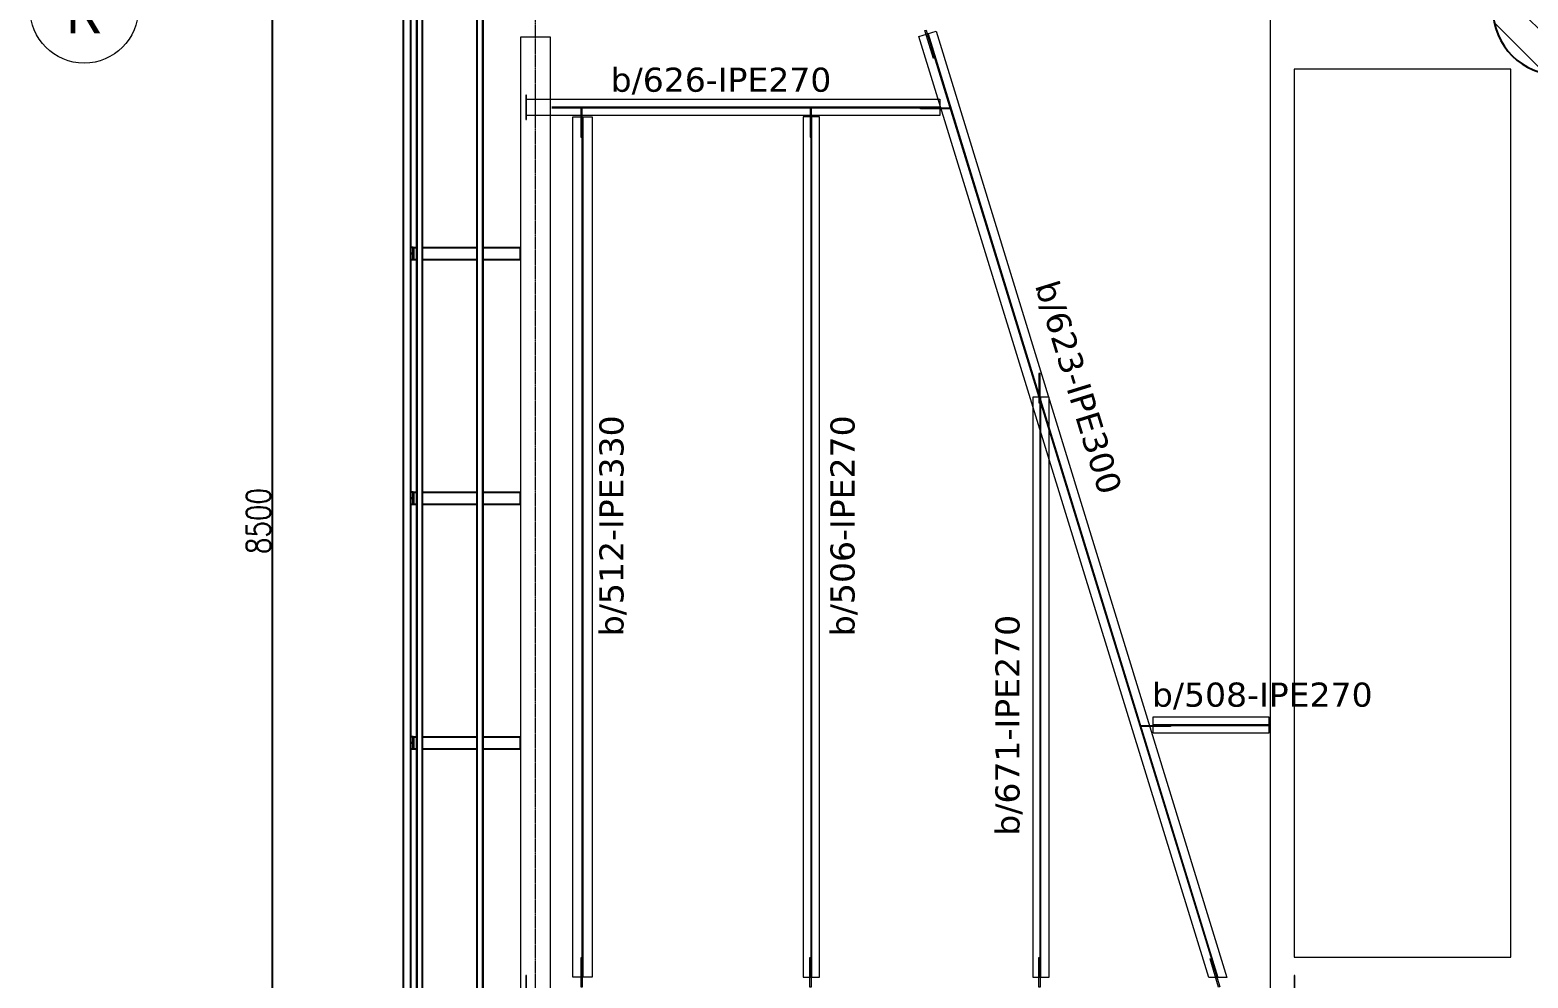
# Model space of a CAD drawing. Header units: millimetres. Extents: x -900 to 75388, y -21218 to 30031.
# Drawn here: x -900 to 11539, y 17458 to 25325 of the extents above; entities that cross this region are included whole.
import ezdxf

# ---------------------------------------------------------------- set-up
doc = ezdxf.new("R2010")
doc.units = ezdxf.units.MM
doc.linetypes.add('Grid Line', pattern=[3.33375, 1.905, -0.47625, 0.47625, -0.47625])
for name, color, linetype, lineweight in [('0-1', 7, 'Continuous', 5), ('A_ALMA', 255, 'Continuous', 5), ('E_B_PLACA-1', 10, 'Continuous', 25), ('E_B_PLACA-2', 254, 'Continuous', 25), ('E_COLUMNAS', 1, 'Continuous', 18), ('E_COLUMNAS-3', 1, 'Continuous', 35), ('E_COLUMNAS-4', 1, 'Continuous', 25), ('E_EJES', 8, 'Continuous', 9), ('E_EJES-1', 8, 'Grid Line', 9), ('E_TEXTO', 3, 'Continuous', 9), ('E_VIGAS', 5, 'Continuous', 9), ('E_VIGAS-1', 5, 'Continuous', 25), ('E_VIGAS-2', 10, 'Continuous', 25), ('P-PLATINA', 6, 'Continuous', 15), ('VIGAS_HCB', 253, 'Continuous', 15)]:
    doc.layers.add(name, color=color, linetype=linetype, lineweight=lineweight)
doc.layers.add('COTAS', color=8, linetype='Continuous')
doc.styles.add('CNI_COTAS', font='romans.shx', dxfattribs={"width": 0.8})
doc.styles.add('Swis721 LtCn BT', font='swisscl.ttf', dxfattribs={"height": 0.42})
doc.styles.add('VERDANA', font='verdana.ttf')
doc.dimstyles.new('1.5', dxfattribs={"dimscale": 0, "dimtxt": 200, "dimasz": 120, "dimexe": 4, "dimexo": 4, "dimgap": 15, "dimtad": 1, "dimdec": 0, "dimzin": 4, "dimdsep": 46, "dimtxsty": 'CNI_COTAS', "dimblk": 'OBLIQUE', "dimcen": -0.09, "dimclrd": 256, "dimclrt": 3, "dimadec": 0, "dimazin": 0, "dimtfac": 1, "dimtdec": 0, "dimtmove": 2, "dimatfit": 0, "dimldrblk": 'OBLIQUE', "dimfxl": 0.05, "dimtolj": 1, "dimtzin": 0, "dimarcsym": 0})

# ---------------------------------------------------------------- blocks, each defined once
blk = doc.blocks.new('EST_SFM_VIGA-METALICA-SECCION-C - EST_SFM_VIGA-METALICA-UPN160-1602621-_58_00m_N_E_-NIVEL-15 DOC')
at = {"layer": 'E_VIGAS-1'}
for p, q in [((14.466, 0.047), (-14.455, 0.047)), ((-14.46, -0.018), (14.471, -0.018))]:
    blk.add_line(p, q, dxfattribs=at)
blk = doc.blocks.new('EST_SFM_VIGA-METALICA-SECCION-C - EST_SFM_VIGA-METALICA-UPN100-1529610-_58_00m_N_E_-NIVEL-15 DOC')
at = {"layer": 'E_VIGAS-2'}
for p, q in [((14.393, 0.032), (-14.441, 0.032)), ((-14.442, -0.018), (14.393, -0.018))]:
    blk.add_line(p, q, dxfattribs=at)
blk = doc.blocks.new('EST_SFM_VIGA-METALICA-SECCION-C - EST_SFM_VIGA-METALICA-UPN100-1529678-_58_00m_N_E_-NIVEL-15 DOC')
at = {"layer": 'E_VIGAS-2'}
for p, q in [((13.374, 0.018), (-13.422, 0.018)), ((-13.504, -0.032), (13.456, -0.032))]:
    blk.add_line(p, q, dxfattribs=at)
blk = doc.blocks.new('DCTIB_CNI_EST_MOD-1A-FAC_0001_rvt-1-_58_00m_N_E_-NIVEL-15 DOC')
at = {"layer": 'E_B_PLACA-1'}
for p, q in [((-75.147, 138.995), (-75.147, 167.83)), ((-74.597, 166.81), (-74.597, 140.014))]:
    blk.add_line(p, q, dxfattribs=at)
at = {"layer": 'E_B_PLACA-2'}
for p, q in [((-75.147, 167.83), (-75.147, 138.995)), ((-74.597, 140.014), (-74.597, 166.81))]:
    blk.add_line(p, q, dxfattribs=at)
at = {"layer": 'E_VIGAS-1'}
for p, q in [((-75.177, 164.182), (-75.195, 164.182)), ((-75.195, 164.135), (-75.181, 164.135)), ((-75.181, 164.13), (-75.195, 164.13)), ((-75.195, 164.082), (-75.177, 164.082)), ((-75.181, 164.135), (-75.176, 164.135)), ((-75.181, 164.135), (-75.176, 164.135)), ((-75.177, 164.135), (-75.181, 164.135)), ((-75.176, 164.13), (-75.181, 164.13)), ((-75.181, 164.13), (-75.177, 164.13)), ((-75.176, 164.13), (-75.181, 164.13)), ((-75.177, 164.145), (-75.177, 164.182)), ((-75.177, 164.182), (-75.175, 164.182)), ((-75.177, 164.082), (-75.177, 164.12)), ((-75.175, 164.082), (-75.177, 164.082)), ((-75.175, 164.082), (-75.175, 164.182)), ((-75.175, 164.182), (-75.147, 164.182)), ((-75.175, 164.182), (-75.175, 164.082)), ((-75.175, 164.082), (-75.147, 164.082)), ((-75.097, 164.182), (-74.647, 164.182)), ((-75.097, 164.082), (-74.647, 164.082)), ((-74.597, 164.182), (-74.287, 164.182)), ((-74.597, 164.082), (-74.287, 164.082)), ((-74.287, 164.182), (-74.287, 164.082)), ((-75.177, 162.152), (-75.195, 162.152)), ((-75.195, 162.105), (-75.181, 162.105)), ((-75.181, 162.1), (-75.195, 162.1)), ((-75.181, 162.105), (-75.176, 162.105)), ((-75.181, 162.105), (-75.176, 162.105)), ((-75.177, 162.105), (-75.181, 162.105)), ((-75.176, 162.1), (-75.181, 162.1)), ((-75.181, 162.1), (-75.177, 162.1)), ((-75.176, 162.1), (-75.181, 162.1)), ((-75.177, 162.115), (-75.177, 162.152)), ((-75.177, 162.152), (-75.175, 162.152)), ((-75.177, 162.052), (-75.177, 162.09)), ((-75.175, 162.052), (-75.175, 162.152)), ((-75.175, 162.152), (-75.147, 162.152)), ((-75.175, 162.152), (-75.175, 162.052)), ((-75.097, 162.152), (-74.647, 162.152)), ((-74.597, 162.152), (-74.287, 162.152)), ((-74.287, 162.152), (-74.287, 162.052)), ((-75.195, 162.052), (-75.177, 162.052)), ((-75.175, 162.052), (-75.177, 162.052)), ((-75.175, 162.052), (-75.147, 162.052)), ((-75.097, 162.052), (-74.647, 162.052)), ((-74.597, 162.052), (-74.287, 162.052)), ((-75.177, 160.123), (-75.195, 160.123)), ((-75.177, 160.085), (-75.177, 160.123)), ((-75.177, 160.123), (-75.175, 160.123)), ((-75.175, 160.023), (-75.175, 160.123)), ((-75.175, 160.123), (-75.147, 160.123)), ((-75.175, 160.123), (-75.175, 160.023)), ((-75.097, 160.123), (-74.647, 160.123)), ((-74.597, 160.123), (-74.287, 160.123)), ((-74.287, 160.123), (-74.287, 160.023)), ((-75.195, 160.075), (-75.181, 160.075)), ((-75.181, 160.07), (-75.195, 160.07)), ((-75.195, 160.023), (-75.177, 160.023)), ((-75.181, 160.075), (-75.176, 160.075)), ((-75.181, 160.075), (-75.176, 160.075)), ((-75.177, 160.075), (-75.181, 160.075)), ((-75.176, 160.07), (-75.181, 160.07)), ((-75.181, 160.07), (-75.177, 160.07)), ((-75.176, 160.07), (-75.181, 160.07)), ((-75.177, 160.023), (-75.177, 160.06)), ((-75.175, 160.023), (-75.177, 160.023)), ((-75.175, 160.023), (-75.147, 160.023)), ((-75.097, 160.023), (-74.647, 160.023)), ((-74.597, 160.023), (-74.287, 160.023))]:
    blk.add_line(p, q, dxfattribs=at)
for points, knots in [([(-75.181, 164.135), (-75.181, 164.135), (-75.18, 164.135), (-75.179, 164.136), (-75.178, 164.137), (-75.177, 164.138), (-75.177, 164.14), (-75.177, 164.141), (-75.177, 164.142), (-75.177, 164.144), (-75.177, 164.145)], [0, 0, 0, 0, 0.142857, 0.285714, 0.428571, 0.571429, 0.678571, 0.732143, 0.785714, 1, 1, 1, 1]), ([(-75.177, 164.12), (-75.177, 164.121), (-75.177, 164.122), (-75.177, 164.124), (-75.177, 164.126), (-75.178, 164.128), (-75.179, 164.129), (-75.181, 164.13), (-75.181, 164.13)], [0, 0, 0, 0, 0.142857, 0.285714, 0.428571, 0.571429, 0.785714, 1, 1, 1, 1]), ([(-75.181, 162.105), (-75.181, 162.105), (-75.18, 162.105), (-75.179, 162.106), (-75.178, 162.107), (-75.177, 162.108), (-75.177, 162.11), (-75.177, 162.111), (-75.177, 162.112), (-75.177, 162.114), (-75.177, 162.115)], [0, 0, 0, 0, 0.142857, 0.285714, 0.428571, 0.571429, 0.678571, 0.732143, 0.785714, 1, 1, 1, 1]), ([(-75.177, 162.09), (-75.177, 162.091), (-75.177, 162.092), (-75.177, 162.094), (-75.177, 162.096), (-75.178, 162.098), (-75.179, 162.099), (-75.181, 162.1), (-75.181, 162.1)], [0, 0, 0, 0, 0.142857, 0.285714, 0.428571, 0.571429, 0.785714, 1, 1, 1, 1]), ([(-75.181, 160.075), (-75.181, 160.075), (-75.18, 160.075), (-75.179, 160.076), (-75.178, 160.077), (-75.177, 160.079), (-75.177, 160.08), (-75.177, 160.081), (-75.177, 160.082), (-75.177, 160.084), (-75.177, 160.085)], [0, 0, 0, 0, 0.142857, 0.285714, 0.428571, 0.571429, 0.678571, 0.732143, 0.785714, 1, 1, 1, 1]), ([(-75.177, 160.06), (-75.177, 160.061), (-75.177, 160.062), (-75.177, 160.064), (-75.177, 160.066), (-75.178, 160.068), (-75.179, 160.069), (-75.181, 160.07), (-75.181, 160.07)], [0, 0, 0, 0, 0.142857, 0.285714, 0.428571, 0.571429, 0.785714, 1, 1, 1, 1])]:
    blk.add_open_spline(points, degree=3, knots=knots, dxfattribs=at)
for name, p, rotation in [('EST_SFM_VIGA-METALICA-SECCION-C - EST_SFM_VIGA-METALICA-UPN160-1602621-_58_00m_N_E_-NIVEL-15 DOC', (-75.242, 153.418), 270), ('EST_SFM_VIGA-METALICA-SECCION-C - EST_SFM_VIGA-METALICA-UPN100-1529610-_58_00m_N_E_-NIVEL-15 DOC', (-75.13, 153.388), 269.9999999999999), ('EST_SFM_VIGA-METALICA-SECCION-C - EST_SFM_VIGA-METALICA-UPN100-1529678-_58_00m_N_E_-NIVEL-15 DOC', (-74.615, 153.388), 270.0000000000001)]:
    blk.add_blockref(name, p, dxfattribs=dict(at, rotation=rotation))
blk = doc.blocks.new('EST_SCM_COLUMNA-SECCION-CIRCULAR - EST_SCM_COLUMNA-CONCRETO-CIRCULAR_Ø_110cm-1246219-_58_00m_N_E_-NIVEL-15 DOC')
at = {"layer": 'E_COLUMNAS'}
h = blk.add_hatch(dxfattribs=at)
h.set_pattern_fill('FP_15', color=256, style=0, pattern_type=2)
h.set_pattern_definition([(135, (65.662, -166.162), (-0.15909903, -0.15909903), [])])
h.paths.add_polyline_path([(0.041, -0.548), (0.122, -0.536), (0.201, -0.512), (0.275, -0.476), (0.343, -0.43), (0.403, -0.374), (0.454, -0.31), (0.496, -0.239), (0.526, -0.162), (0.544, -0.082), (0.55, 0), (0.544, 0.082), (0.526, 0.162), (0.492, 0.245), (0.454, 0.31), (0.402, 0.375), (0.343, 0.43), (0.275, 0.476), (0.201, 0.512), (0.122, 0.536), (0.041, 0.548), (-0.041, 0.548), (-0.122, 0.536), (-0.201, 0.512), (-0.275, 0.476), (-0.343, 0.43), (-0.403, 0.374), (-0.454, 0.31), (-0.496, 0.239), (-0.526, 0.162), (-0.544, 0.082), (-0.55, 0), (-0.544, -0.082), (-0.526, -0.162), (-0.496, -0.239), (-0.454, -0.31), (-0.403, -0.374), (-0.343, -0.43), (-0.275, -0.476), (-0.201, -0.512), (-0.122, -0.536), (-0.041, -0.548)])
at = {"layer": 'E_COLUMNAS-4'}
for start, end in [(0, 180), (180, 0)]:
    blk.add_arc((0, 0), 0.55, start, end, dxfattribs=at)
blk = doc.blocks.new('Grid - CNI_NOMBRE EJES-372759-_58_00m_N_E_-NIVEL-15 DOC')
at = {"layer": 'E_EJES'}
blk.add_circle((0, 0), 0.003, dxfattribs=at)
blk = doc.blocks.new('_Oblique')
at = {"color": 0, "linetype": 'ByBlock', "lineweight": -2}
blk.add_line((-0.5, -0.5), (0.5, 0.5), dxfattribs=at)
blk = doc.blocks.new('*D170')
at = {"layer": 'COTAS', "lineweight": -2, "transparency": 16777216}
blk.add_line((1113, 17000), (1113, 25500), dxfattribs=at)
at = {"layer": 'COTAS', "color": 0, "lineweight": -2, "transparency": 16777216}
for p, q in [((1117, 25500), (1117, 25500)), ((1117, 17000), (1117, 17000))]:
    blk.add_line(p, q, dxfattribs=at)
at = {"layer": 'Defpoints', "color": 0, "transparency": 16777216}
for p in [(1113, 25500), (1113, 25500), (1113, 17000)]:
    blk.add_point(p, dxfattribs=at)
at = {"layer": 'COTAS', "lineweight": -2, "transparency": 16777216, "xscale": 120, "yscale": 120, "zscale": 120}
for p, rotation in [((1113, 25500), 90), ((1113, 17000), 270)]:
    blk.add_blockref('_Oblique', p, dxfattribs=dict(at, rotation=rotation))
at = {"layer": 'COTAS', "color": 3, "transparency": 16777216, "insert": (998, 21250), "char_height": 200, "attachment_point": 5, "rotation": 90, "style": 'CNI_COTAS'}
blk.add_mtext('\\A1;8500', dxfattribs=at)

msp = doc.modelspace()

# ---------------------------------------------------------------- linework, layer by layer
at = {"layer": 'A_ALMA'}
for p, q in [((6550.1, 25292.1), (8956.5, 17461.8)), ((6556.9, 25294.2), (8963.9, 17461.8)), ((3432.3, 24685.9), (6653.7, 24685.9)), ((3432.3, 24679.3), (6653.7, 24679.3)), ((3685.2, 17465.2), (3685.2, 24607.6)), ((3692.7, 17465.2), (3692.7, 24607.6)), ((5585.6, 17465.1), (5585.6, 24604.7)), ((5592.2, 17465.1), (5592.2, 24604.7)), ((7488.1, 17465.2), (7488.1, 22277.6)), ((7494.7, 17465.2), (7494.7, 22277.6)), ((8426.4, 19560.9), (9387.4, 19560.9)), ((8426.4, 19554.3), (9387.4, 19554.3))]:
    msp.add_line(p, q, dxfattribs=at)
at = {"layer": 'E_EJES-1'}
msp.add_line((3296.4, -4117.1), (3296.4, 29130.8), dxfattribs=at)
at = {"layer": 'E_VIGAS', "color": 30, "true_color": 0xf26722}
for points in [[(9397.3, 26595.9), (9397.4, -1095.9), (65197.6, -1095.8), (65197.5, 26595.9)], [(3172.3, 235), (3422.3, 235), (3422.3, 25265), (3172.3, 25265)], [(11397.3, 25000), (9597.3, 25000), (9597.3, 17632.6), (11397.3, 17632.6)]]:
    msp.add_lwpolyline(points, close=True, dxfattribs=at)
at = {"layer": 'P-PLATINA'}
for points in [[(6530.7, 25321.8), (6540.2, 25324.7), (6611.9, 25091.5), (6602.4, 25088.5)], [(3675.2, 24435.3), (3685.2, 24435.3), (3685.2, 24679.3), (3675.2, 24679.3)], [(5578.1, 24435.3), (5588.1, 24435.3), (5588.1, 24679.3), (5578.1, 24679.3)], [(6739.6, 24679.3), (6739.6, 24669.3), (6495.6, 24669.3), (6495.6, 24679.3)], [(7478.1, 22230.8), (7488.1, 22230.8), (7488.1, 22474.8), (7478.1, 22474.8)], [(8568.9, 19554.3), (8568.9, 19544.3), (8324.9, 19544.3), (8324.9, 19554.3)], [(3676.2, 17627.7), (3686.2, 17627.7), (3686.2, 17383.7), (3676.2, 17383.7)], [(5575.6, 17627.7), (5585.6, 17627.7), (5585.6, 17383.7), (5575.6, 17383.7)], [(7478.1, 17627.7), (7488.1, 17627.7), (7488.1, 17383.7), (7478.1, 17383.7)], [(8898.4, 17616.7), (8908, 17619.6), (8979.6, 17386.4), (8970.1, 17383.4)]]:
    msp.add_lwpolyline(points, close=True, dxfattribs=at)
at = {"layer": 'VIGAS_HCB'}
msp.add_lwpolyline([(6625.2, 25315.2), (9038.6, 17461.8), (8888.7, 17461.8), (6481.8, 25271.1), (6625.2, 25315.2)], dxfattribs=at)
at = {"layer": 'VIGAS_HCB', "color": 8}
for points in [[(3216.3, 24782.6), (3216.3, 24582.6), (3222.3, 24582.6), (3222.3, 24782.6)], [(3216.3, 17480.2), (3216.3, 17280.2), (3222.3, 17280.2), (3222.3, 17480.2)], [(9597.4, 17480.2), (9597.4, 17280.2), (9603.4, 17280.2), (9603.4, 17480.2)]]:
    msp.add_lwpolyline(points, close=True, dxfattribs=at)
at = {"layer": 'VIGAS_HCB'}
for points in [[(3222.3, 24750.1), (6653.7, 24750.1), (6653.7, 24615.1), (3222.3, 24615.1)], [(3768.9, 17465.2), (3608.9, 17465.2), (3608.9, 24604.7), (3768.9, 24604.7)], [(5521.4, 17465.1), (5656.4, 17465.1), (5656.4, 24604.7), (5521.4, 24604.7)], [(7426.4, 17465.2), (7561.4, 17465.2), (7561.4, 22277.6), (7426.4, 22277.6)], [(8426.4, 19625.1), (9387.4, 19625.1), (9387.4, 19490.1), (8426.4, 19490.1)]]:
    msp.add_lwpolyline(points, close=True, dxfattribs=at)

# ---------------------------------------------------------------- block references
at = {"layer": '0-1', "xscale": 1000, "yscale": 1000, "zscale": 1000}
msp.add_blockref('DCTIB_CNI_EST_MOD-1A-FAC_0001_rvt-1-_58_00m_N_E_-NIVEL-15 DOC', (77458.5, -140662.4), dxfattribs=at)
at = {"layer": 'E_COLUMNAS-3', "xscale": 1000, "yscale": 1000, "zscale": 1000}
msp.add_blockref('EST_SCM_COLUMNA-SECCION-CIRCULAR - EST_SCM_COLUMNA-CONCRETO-CIRCULAR_Ø_110cm-1246219-_58_00m_N_E_-NIVEL-15 DOC', (11796.4, 25500), dxfattribs=at)
at = {"layer": 'E_EJES', "xscale": 149999.9999999999, "yscale": 149999.9999999999, "zscale": 149999.9999999999, "rotation": 269.9999999999994}
msp.add_blockref('Grid - CNI_NOMBRE EJES-372759-_58_00m_N_E_-NIVEL-15 DOC', (-450, 25500), dxfattribs=at)

# ---------------------------------------------------------------- texts
at = {"layer": 'E_EJES', "insert": (-597.9, 25716.7), "char_height": 420, "width": 336.709, "attachment_point": 1, "style": 'Swis721 LtCn BT'}
msp.add_mtext('K', dxfattribs=at)
at = {"layer": 'E_TEXTO', "char_height": 200, "attachment_point": 1, "style": 'VERDANA'}
for s, insert, width, rotation in [('b/626-IPE270', (3921.7, 25012.5), 1929.543, 0.0001), ('b/623-IPE300', (7634.6, 23265), 1206.139, 287.08294), ('b/512-IPE330', (3828.2, 20294.7), 1206.139, 90), ('b/506-IPE270', (5746.7, 20294.7), 1206.139, 90), ('b/671-IPE270', (7116.4, 18639.3), 1206.139, 90)]:
    msp.add_mtext(s, dxfattribs=dict(at, insert=insert, width=width, rotation=rotation))
at = {"layer": 'E_TEXTO', "insert": (8416, 19910), "char_height": 200, "width": 1206.139, "attachment_point": 1, "style": 'VERDANA'}
msp.add_mtext('b/508-IPE270', dxfattribs=at)

# ---------------------------------------------------------------- dimensions: what is measured, and where the dimension line sits
at = {"layer": 'COTAS'}
dim = msp.add_linear_dim(base=(1113.3, 25500), p1=(1113.3, 17000), p2=(1113.3, 25500), angle=90, dimstyle='1.5', override={"dimscale": 1}, dxfattribs=at)
dim.commit()
dim.dimension.update_dxf_attribs({"geometry": '*D170', "text_midpoint": (998.3, 21250)})

doc.saveas('drawing.dxf')
